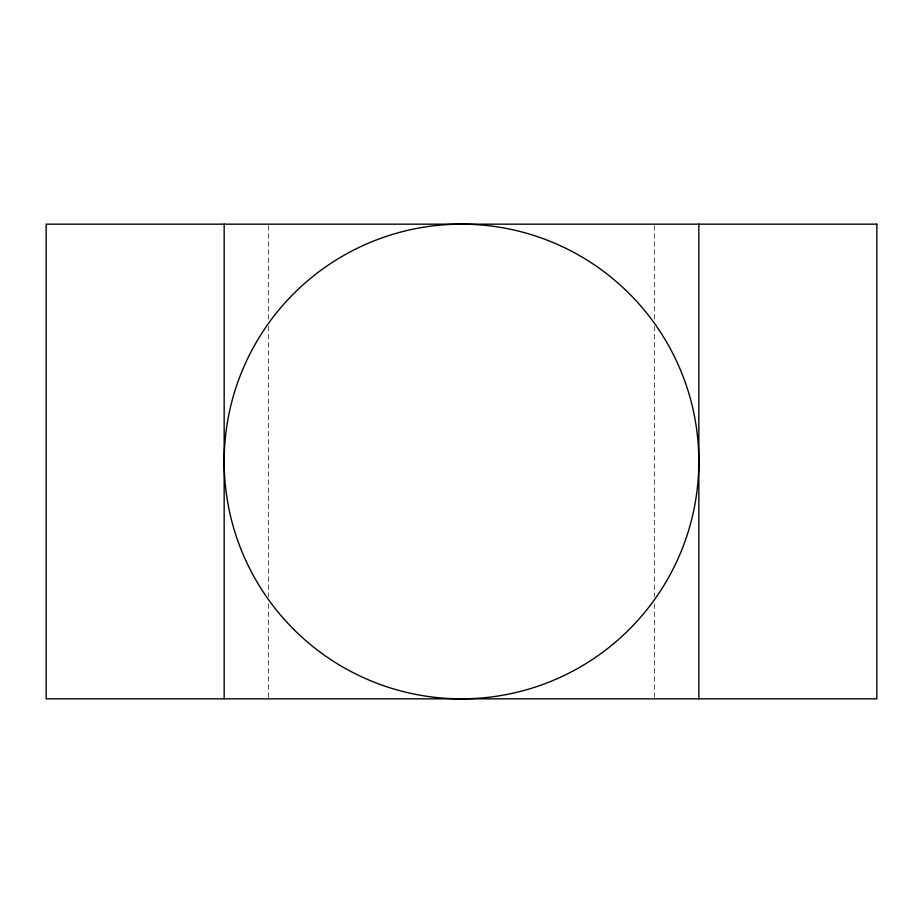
<?xml version="1.0" encoding="UTF-8"?>
<svg xmlns="http://www.w3.org/2000/svg" width="923" height="923" viewBox="0 0 923 923"><rect width="100%" height="100%" fill="white"/><g stroke="black" fill="none" stroke-linecap="round" stroke-linejoin="round"><path stroke-width="0.69" stroke-dasharray="4.62 3.46" d="M654.338 225.593L654.338 319.093M654.338 326.292L654.338 596.708M654.338 603.907L654.338 698.838M268.662 225.593L268.662 319.093M268.662 326.292L268.662 596.708M268.662 603.907L268.662 697.407"/><path stroke-width="1.38" d="M698.838 224.162L698.838 698.838M224.162 224.162L224.162 698.838M876.85 224.162L46.15 224.162L46.15 698.838L876.85 698.838L876.85 224.162M293.676 629.324A237.338 237.338 0 0 0 690.75 522.926A237.338 237.338 0 0 0 400.074 232.25A237.338 237.338 0 0 0 293.676 629.324"/></g></svg>
